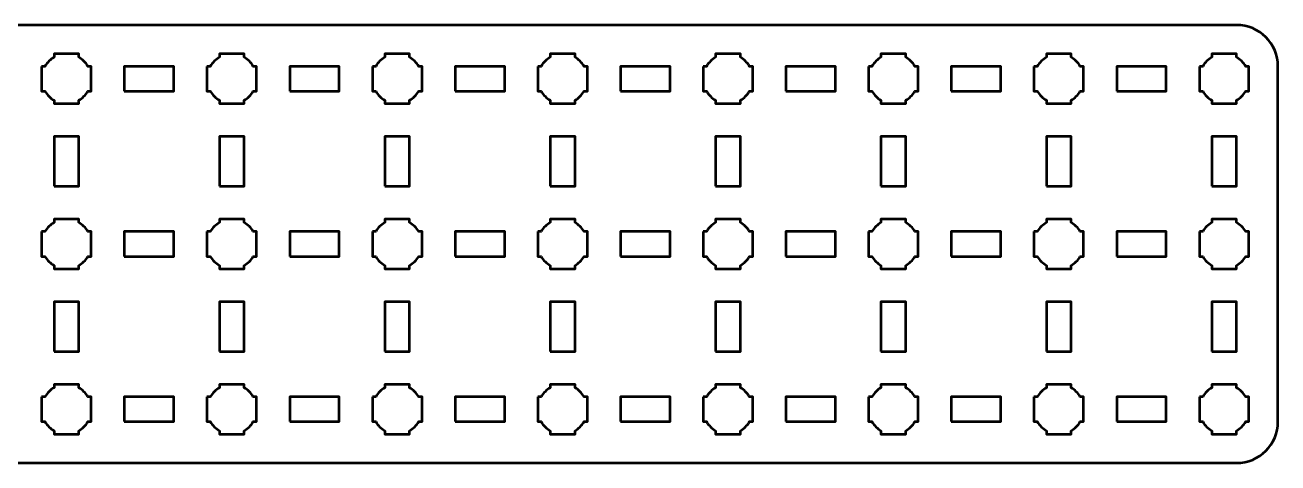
# Model space of a CAD drawing. Header units: centimetres. Extents: x -25.1 to 4.2, y -17.5 to -12.2.
# Drawn here: x -11 to 4.15, y -17.5 to -12.2 of the extents above; entities that cross this region are included whole.
import ezdxf

# ---------------------------------------------------------------- set-up
doc = ezdxf.new("R2010")
doc.units = ezdxf.units.CM
doc.header["$MEASUREMENT"] = 0
doc.layers.add('Layer 1', color=7, linetype='Continuous')

msp = doc.modelspace()

# ---------------------------------------------------------------- linework, layer by layer
at = {"layer": 'Layer 1', "color": 250, "lineweight": 53}
for points in [[(-9.8, -13), (-9.2, -13), (-9.2, -12.7), (-9.8, -12.7), (-9.8, -13)], [(-7.8, -13), (-7.2, -13), (-7.2, -12.7), (-7.8, -12.7), (-7.8, -13)], [(-5.8, -13), (-5.2, -13), (-5.2, -12.7), (-5.8, -12.7), (-5.8, -13)], [(-3.8, -13), (-3.2, -13), (-3.2, -12.7), (-3.8, -12.7), (-3.8, -13)], [(-1.8, -13), (-1.2, -13), (-1.2, -12.7), (-1.8, -12.7), (-1.8, -13)], [(0.2, -13), (0.8, -13), (0.8, -12.7), (0.2, -12.7), (0.2, -13)], [(2.2, -13), (2.8, -13), (2.8, -12.7), (2.2, -12.7), (2.2, -13)], [(-10.65, -14.15), (-10.35, -14.15), (-10.35, -13.55), (-10.65, -13.55), (-10.65, -14.15)], [(-8.65, -14.15), (-8.35, -14.15), (-8.35, -13.55), (-8.65, -13.55), (-8.65, -14.15)], [(-6.65, -14.15), (-6.35, -14.15), (-6.35, -13.55), (-6.65, -13.55), (-6.65, -14.15)], [(-4.65, -14.15), (-4.35, -14.15), (-4.35, -13.55), (-4.65, -13.55), (-4.65, -14.15)], [(-2.65, -14.15), (-2.35, -14.15), (-2.35, -13.55), (-2.65, -13.55), (-2.65, -14.15)], [(-0.65, -14.15), (-0.35, -14.15), (-0.35, -13.55), (-0.65, -13.55), (-0.65, -14.15)], [(1.35, -14.15), (1.65, -14.15), (1.65, -13.55), (1.35, -13.55), (1.35, -14.15)], [(3.35, -14.15), (3.65, -14.15), (3.65, -13.55), (3.35, -13.55), (3.35, -14.15)], [(-9.8, -15), (-9.2, -15), (-9.2, -14.7), (-9.8, -14.7), (-9.8, -15)], [(-7.8, -15), (-7.2, -15), (-7.2, -14.7), (-7.8, -14.7), (-7.8, -15)], [(-5.8, -15), (-5.2, -15), (-5.2, -14.7), (-5.8, -14.7), (-5.8, -15)], [(-3.8, -15), (-3.2, -15), (-3.2, -14.7), (-3.8, -14.7), (-3.8, -15)], [(-1.8, -15), (-1.2, -15), (-1.2, -14.7), (-1.8, -14.7), (-1.8, -15)], [(0.2, -15), (0.8, -15), (0.8, -14.7), (0.2, -14.7), (0.2, -15)], [(2.2, -15), (2.8, -15), (2.8, -14.7), (2.2, -14.7), (2.2, -15)], [(-10.65, -16.15), (-10.35, -16.15), (-10.35, -15.55), (-10.65, -15.55), (-10.65, -16.15)], [(-8.65, -16.15), (-8.35, -16.15), (-8.35, -15.55), (-8.65, -15.55), (-8.65, -16.15)], [(-6.65, -16.15), (-6.35, -16.15), (-6.35, -15.55), (-6.65, -15.55), (-6.65, -16.15)], [(-4.65, -16.15), (-4.35, -16.15), (-4.35, -15.55), (-4.65, -15.55), (-4.65, -16.15)], [(-2.65, -16.15), (-2.35, -16.15), (-2.35, -15.55), (-2.65, -15.55), (-2.65, -16.15)], [(-0.65, -16.15), (-0.35, -16.15), (-0.35, -15.55), (-0.65, -15.55), (-0.65, -16.15)], [(1.35, -16.15), (1.65, -16.15), (1.65, -15.55), (1.35, -15.55), (1.35, -16.15)], [(3.35, -16.15), (3.65, -16.15), (3.65, -15.55), (3.35, -15.55), (3.35, -16.15)], [(-9.8, -17), (-9.2, -17), (-9.2, -16.7), (-9.8, -16.7), (-9.8, -17)], [(-7.8, -17), (-7.2, -17), (-7.2, -16.7), (-7.8, -16.7), (-7.8, -17)], [(-5.8, -17), (-5.2, -17), (-5.2, -16.7), (-5.8, -16.7), (-5.8, -17)], [(-3.8, -17), (-3.2, -17), (-3.2, -16.7), (-3.8, -16.7), (-3.8, -17)], [(-1.8, -17), (-1.2, -17), (-1.2, -16.7), (-1.8, -16.7), (-1.8, -17)], [(0.2, -17), (0.8, -17), (0.8, -16.7), (0.2, -16.7), (0.2, -17)], [(2.2, -17), (2.8, -17), (2.8, -16.7), (2.2, -16.7), (2.2, -17)]]:
    msp.add_lwpolyline(points, close=True, dxfattribs=at)
msp.add_open_spline([(-25.15, -17), (-25.15, -17), (-25.15, -12.7), (-25.15, -12.7), (-25.15, -12.7), (-25.15, -12.42391), (-24.92609, -12.2), (-24.65, -12.2), (-24.65, -12.2), (-24.65, -12.2), (3.65, -12.2), (3.65, -12.2), (3.65, -12.2), (3.92609, -12.2), (4.15, -12.42391), (4.15, -12.7), (4.15, -12.7), (4.15, -12.7), (4.15, -17), (4.15, -17), (4.15, -17), (4.15, -17.27609), (3.92609, -17.5), (3.65, -17.5), (3.65, -17.5), (3.65, -17.5), (-24.65, -17.5), (-24.65, -17.5), (-24.65, -17.5), (-24.92609, -17.5), (-25.15, -17.27609), (-25.15, -17)], degree=3, knots=[0, 0, 0, 0, 0.125, 0.125, 0.125, 0.125, 0.25, 0.25, 0.25, 0.25, 0.375, 0.375, 0.375, 0.375, 0.5, 0.5, 0.5, 0.5, 0.625, 0.625, 0.625, 0.625, 0.75, 0.75, 0.75, 0.75, 0.875, 0.875, 0.875, 0.875, 1, 1, 1, 1], dxfattribs=at)
at = {"layer": 'Layer 1', "lineweight": 53}
for points in [[(-10.8, -12.7), (-10.8, -12.7), (-10.75985, -12.7), (-10.75985, -12.7), (-10.75985, -12.7), (-10.7335, -12.65447), (-10.69553, -12.6165), (-10.65, -12.59015), (-10.65, -12.59015), (-10.65, -12.59015), (-10.65, -12.55), (-10.65, -12.55), (-10.65, -12.55), (-10.65, -12.55), (-10.5, -12.55), (-10.5, -12.55), (-10.5, -12.55), (-10.5, -12.55), (-10.35, -12.55), (-10.35, -12.55), (-10.35, -12.55), (-10.35, -12.55), (-10.35, -12.59015), (-10.35, -12.59015), (-10.35, -12.59015), (-10.30447, -12.6165), (-10.2665, -12.65447), (-10.24015, -12.7), (-10.24015, -12.7), (-10.24015, -12.7), (-10.2, -12.7), (-10.2, -12.7), (-10.2, -12.7), (-10.2, -12.7), (-10.2, -12.85), (-10.2, -12.85), (-10.2, -12.85), (-10.2, -12.85), (-10.2, -13), (-10.2, -13), (-10.2, -13), (-10.2, -13), (-10.24015, -13), (-10.24015, -13), (-10.24015, -13), (-10.2665, -13.04553), (-10.30447, -13.0835), (-10.35, -13.10985), (-10.35, -13.10985), (-10.35, -13.10985), (-10.35, -13.15), (-10.35, -13.15), (-10.35, -13.15), (-10.35, -13.15), (-10.5, -13.15), (-10.5, -13.15), (-10.5, -13.15), (-10.5, -13.15), (-10.65, -13.15), (-10.65, -13.15), (-10.65, -13.15), (-10.65, -13.15), (-10.65, -13.10985), (-10.65, -13.10985), (-10.65, -13.10985), (-10.69553, -13.0835), (-10.7335, -13.04553), (-10.75985, -13), (-10.75985, -13), (-10.75985, -13), (-10.8, -13), (-10.8, -13), (-10.8, -13), (-10.8, -13), (-10.8, -12.85), (-10.8, -12.85), (-10.8, -12.85), (-10.8, -12.85), (-10.8, -12.7), (-10.8, -12.7)], [(-8.8, -12.7), (-8.8, -12.7), (-8.75985, -12.7), (-8.75985, -12.7), (-8.75985, -12.7), (-8.7335, -12.65447), (-8.69553, -12.6165), (-8.65, -12.59015), (-8.65, -12.59015), (-8.65, -12.59015), (-8.65, -12.55), (-8.65, -12.55), (-8.65, -12.55), (-8.65, -12.55), (-8.5, -12.55), (-8.5, -12.55), (-8.5, -12.55), (-8.5, -12.55), (-8.35, -12.55), (-8.35, -12.55), (-8.35, -12.55), (-8.35, -12.55), (-8.35, -12.59015), (-8.35, -12.59015), (-8.35, -12.59015), (-8.30447, -12.6165), (-8.2665, -12.65447), (-8.24015, -12.7), (-8.24015, -12.7), (-8.24015, -12.7), (-8.2, -12.7), (-8.2, -12.7), (-8.2, -12.7), (-8.2, -12.7), (-8.2, -12.85), (-8.2, -12.85), (-8.2, -12.85), (-8.2, -12.85), (-8.2, -13), (-8.2, -13), (-8.2, -13), (-8.2, -13), (-8.24015, -13), (-8.24015, -13), (-8.24015, -13), (-8.2665, -13.04553), (-8.30447, -13.0835), (-8.35, -13.10985), (-8.35, -13.10985), (-8.35, -13.10985), (-8.35, -13.15), (-8.35, -13.15), (-8.35, -13.15), (-8.35, -13.15), (-8.5, -13.15), (-8.5, -13.15), (-8.5, -13.15), (-8.5, -13.15), (-8.65, -13.15), (-8.65, -13.15), (-8.65, -13.15), (-8.65, -13.15), (-8.65, -13.10985), (-8.65, -13.10985), (-8.65, -13.10985), (-8.69553, -13.0835), (-8.7335, -13.04553), (-8.75985, -13), (-8.75985, -13), (-8.75985, -13), (-8.8, -13), (-8.8, -13), (-8.8, -13), (-8.8, -13), (-8.8, -12.85), (-8.8, -12.85), (-8.8, -12.85), (-8.8, -12.85), (-8.8, -12.7), (-8.8, -12.7)], [(-6.8, -12.7), (-6.8, -12.7), (-6.75985, -12.7), (-6.75985, -12.7), (-6.75985, -12.7), (-6.7335, -12.65447), (-6.69553, -12.6165), (-6.65, -12.59015), (-6.65, -12.59015), (-6.65, -12.59015), (-6.65, -12.55), (-6.65, -12.55), (-6.65, -12.55), (-6.65, -12.55), (-6.5, -12.55), (-6.5, -12.55), (-6.5, -12.55), (-6.5, -12.55), (-6.35, -12.55), (-6.35, -12.55), (-6.35, -12.55), (-6.35, -12.55), (-6.35, -12.59015), (-6.35, -12.59015), (-6.35, -12.59015), (-6.30447, -12.6165), (-6.2665, -12.65447), (-6.24015, -12.7), (-6.24015, -12.7), (-6.24015, -12.7), (-6.2, -12.7), (-6.2, -12.7), (-6.2, -12.7), (-6.2, -12.7), (-6.2, -12.85), (-6.2, -12.85), (-6.2, -12.85), (-6.2, -12.85), (-6.2, -13), (-6.2, -13), (-6.2, -13), (-6.2, -13), (-6.24015, -13), (-6.24015, -13), (-6.24015, -13), (-6.2665, -13.04553), (-6.30447, -13.0835), (-6.35, -13.10985), (-6.35, -13.10985), (-6.35, -13.10985), (-6.35, -13.15), (-6.35, -13.15), (-6.35, -13.15), (-6.35, -13.15), (-6.5, -13.15), (-6.5, -13.15), (-6.5, -13.15), (-6.5, -13.15), (-6.65, -13.15), (-6.65, -13.15), (-6.65, -13.15), (-6.65, -13.15), (-6.65, -13.10985), (-6.65, -13.10985), (-6.65, -13.10985), (-6.69553, -13.0835), (-6.7335, -13.04553), (-6.75985, -13), (-6.75985, -13), (-6.75985, -13), (-6.8, -13), (-6.8, -13), (-6.8, -13), (-6.8, -13), (-6.8, -12.85), (-6.8, -12.85), (-6.8, -12.85), (-6.8, -12.85), (-6.8, -12.7), (-6.8, -12.7)], [(-4.8, -12.7), (-4.8, -12.7), (-4.75985, -12.7), (-4.75985, -12.7), (-4.75985, -12.7), (-4.7335, -12.65447), (-4.69553, -12.6165), (-4.65, -12.59015), (-4.65, -12.59015), (-4.65, -12.59015), (-4.65, -12.55), (-4.65, -12.55), (-4.65, -12.55), (-4.65, -12.55), (-4.5, -12.55), (-4.5, -12.55), (-4.5, -12.55), (-4.5, -12.55), (-4.35, -12.55), (-4.35, -12.55), (-4.35, -12.55), (-4.35, -12.55), (-4.35, -12.59015), (-4.35, -12.59015), (-4.35, -12.59015), (-4.30447, -12.6165), (-4.2665, -12.65447), (-4.24015, -12.7), (-4.24015, -12.7), (-4.24015, -12.7), (-4.2, -12.7), (-4.2, -12.7), (-4.2, -12.7), (-4.2, -12.7), (-4.2, -12.85), (-4.2, -12.85), (-4.2, -12.85), (-4.2, -12.85), (-4.2, -13), (-4.2, -13), (-4.2, -13), (-4.2, -13), (-4.24015, -13), (-4.24015, -13), (-4.24015, -13), (-4.2665, -13.04553), (-4.30447, -13.0835), (-4.35, -13.10985), (-4.35, -13.10985), (-4.35, -13.10985), (-4.35, -13.15), (-4.35, -13.15), (-4.35, -13.15), (-4.35, -13.15), (-4.5, -13.15), (-4.5, -13.15), (-4.5, -13.15), (-4.5, -13.15), (-4.65, -13.15), (-4.65, -13.15), (-4.65, -13.15), (-4.65, -13.15), (-4.65, -13.10985), (-4.65, -13.10985), (-4.65, -13.10985), (-4.69553, -13.0835), (-4.7335, -13.04553), (-4.75985, -13), (-4.75985, -13), (-4.75985, -13), (-4.8, -13), (-4.8, -13), (-4.8, -13), (-4.8, -13), (-4.8, -12.85), (-4.8, -12.85), (-4.8, -12.85), (-4.8, -12.85), (-4.8, -12.7), (-4.8, -12.7)], [(-2.8, -12.7), (-2.8, -12.7), (-2.75985, -12.7), (-2.75985, -12.7), (-2.75985, -12.7), (-2.7335, -12.65447), (-2.69553, -12.6165), (-2.65, -12.59015), (-2.65, -12.59015), (-2.65, -12.59015), (-2.65, -12.55), (-2.65, -12.55), (-2.65, -12.55), (-2.65, -12.55), (-2.5, -12.55), (-2.5, -12.55), (-2.5, -12.55), (-2.5, -12.55), (-2.35, -12.55), (-2.35, -12.55), (-2.35, -12.55), (-2.35, -12.55), (-2.35, -12.59015), (-2.35, -12.59015), (-2.35, -12.59015), (-2.30447, -12.6165), (-2.2665, -12.65447), (-2.24015, -12.7), (-2.24015, -12.7), (-2.24015, -12.7), (-2.2, -12.7), (-2.2, -12.7), (-2.2, -12.7), (-2.2, -12.7), (-2.2, -12.85), (-2.2, -12.85), (-2.2, -12.85), (-2.2, -12.85), (-2.2, -13), (-2.2, -13), (-2.2, -13), (-2.2, -13), (-2.24015, -13), (-2.24015, -13), (-2.24015, -13), (-2.2665, -13.04553), (-2.30447, -13.0835), (-2.35, -13.10985), (-2.35, -13.10985), (-2.35, -13.10985), (-2.35, -13.15), (-2.35, -13.15), (-2.35, -13.15), (-2.35, -13.15), (-2.5, -13.15), (-2.5, -13.15), (-2.5, -13.15), (-2.5, -13.15), (-2.65, -13.15), (-2.65, -13.15), (-2.65, -13.15), (-2.65, -13.15), (-2.65, -13.10985), (-2.65, -13.10985), (-2.65, -13.10985), (-2.69553, -13.0835), (-2.7335, -13.04553), (-2.75985, -13), (-2.75985, -13), (-2.75985, -13), (-2.8, -13), (-2.8, -13), (-2.8, -13), (-2.8, -13), (-2.8, -12.85), (-2.8, -12.85), (-2.8, -12.85), (-2.8, -12.85), (-2.8, -12.7), (-2.8, -12.7)], [(-0.8, -12.7), (-0.8, -12.7), (-0.75985, -12.7), (-0.75985, -12.7), (-0.75985, -12.7), (-0.7335, -12.65447), (-0.69553, -12.6165), (-0.65, -12.59015), (-0.65, -12.59015), (-0.65, -12.59015), (-0.65, -12.55), (-0.65, -12.55), (-0.65, -12.55), (-0.65, -12.55), (-0.5, -12.55), (-0.5, -12.55), (-0.5, -12.55), (-0.5, -12.55), (-0.35, -12.55), (-0.35, -12.55), (-0.35, -12.55), (-0.35, -12.55), (-0.35, -12.59015), (-0.35, -12.59015), (-0.35, -12.59015), (-0.30447, -12.6165), (-0.2665, -12.65447), (-0.24015, -12.7), (-0.24015, -12.7), (-0.24015, -12.7), (-0.2, -12.7), (-0.2, -12.7), (-0.2, -12.7), (-0.2, -12.7), (-0.2, -12.85), (-0.2, -12.85), (-0.2, -12.85), (-0.2, -12.85), (-0.2, -13), (-0.2, -13), (-0.2, -13), (-0.2, -13), (-0.24015, -13), (-0.24015, -13), (-0.24015, -13), (-0.2665, -13.04553), (-0.30447, -13.0835), (-0.35, -13.10985), (-0.35, -13.10985), (-0.35, -13.10985), (-0.35, -13.15), (-0.35, -13.15), (-0.35, -13.15), (-0.35, -13.15), (-0.5, -13.15), (-0.5, -13.15), (-0.5, -13.15), (-0.5, -13.15), (-0.65, -13.15), (-0.65, -13.15), (-0.65, -13.15), (-0.65, -13.15), (-0.65, -13.10985), (-0.65, -13.10985), (-0.65, -13.10985), (-0.69553, -13.0835), (-0.7335, -13.04553), (-0.75985, -13), (-0.75985, -13), (-0.75985, -13), (-0.8, -13), (-0.8, -13), (-0.8, -13), (-0.8, -13), (-0.8, -12.85), (-0.8, -12.85), (-0.8, -12.85), (-0.8, -12.85), (-0.8, -12.7), (-0.8, -12.7)], [(1.2, -12.7), (1.2, -12.7), (1.24015, -12.7), (1.24015, -12.7), (1.24015, -12.7), (1.2665, -12.65447), (1.30447, -12.6165), (1.35, -12.59015), (1.35, -12.59015), (1.35, -12.59015), (1.35, -12.55), (1.35, -12.55), (1.35, -12.55), (1.35, -12.55), (1.5, -12.55), (1.5, -12.55), (1.5, -12.55), (1.5, -12.55), (1.65, -12.55), (1.65, -12.55), (1.65, -12.55), (1.65, -12.55), (1.65, -12.59015), (1.65, -12.59015), (1.65, -12.59015), (1.69553, -12.6165), (1.7335, -12.65447), (1.75985, -12.7), (1.75985, -12.7), (1.75985, -12.7), (1.8, -12.7), (1.8, -12.7), (1.8, -12.7), (1.8, -12.7), (1.8, -12.85), (1.8, -12.85), (1.8, -12.85), (1.8, -12.85), (1.8, -13), (1.8, -13), (1.8, -13), (1.8, -13), (1.75985, -13), (1.75985, -13), (1.75985, -13), (1.7335, -13.04553), (1.69553, -13.0835), (1.65, -13.10985), (1.65, -13.10985), (1.65, -13.10985), (1.65, -13.15), (1.65, -13.15), (1.65, -13.15), (1.65, -13.15), (1.5, -13.15), (1.5, -13.15), (1.5, -13.15), (1.5, -13.15), (1.35, -13.15), (1.35, -13.15), (1.35, -13.15), (1.35, -13.15), (1.35, -13.10985), (1.35, -13.10985), (1.35, -13.10985), (1.30447, -13.0835), (1.2665, -13.04553), (1.24015, -13), (1.24015, -13), (1.24015, -13), (1.2, -13), (1.2, -13), (1.2, -13), (1.2, -13), (1.2, -12.85), (1.2, -12.85), (1.2, -12.85), (1.2, -12.85), (1.2, -12.7), (1.2, -12.7)], [(3.2, -12.7), (3.2, -12.7), (3.24015, -12.7), (3.24015, -12.7), (3.24015, -12.7), (3.2665, -12.65447), (3.30447, -12.6165), (3.35, -12.59015), (3.35, -12.59015), (3.35, -12.59015), (3.35, -12.55), (3.35, -12.55), (3.35, -12.55), (3.35, -12.55), (3.5, -12.55), (3.5, -12.55), (3.5, -12.55), (3.5, -12.55), (3.65, -12.55), (3.65, -12.55), (3.65, -12.55), (3.65, -12.55), (3.65, -12.59015), (3.65, -12.59015), (3.65, -12.59015), (3.69553, -12.6165), (3.7335, -12.65447), (3.75985, -12.7), (3.75985, -12.7), (3.75985, -12.7), (3.8, -12.7), (3.8, -12.7), (3.8, -12.7), (3.8, -12.7), (3.8, -12.85), (3.8, -12.85), (3.8, -12.85), (3.8, -12.85), (3.8, -13), (3.8, -13), (3.8, -13), (3.8, -13), (3.75985, -13), (3.75985, -13), (3.75985, -13), (3.7335, -13.04553), (3.69553, -13.0835), (3.65, -13.10985), (3.65, -13.10985), (3.65, -13.10985), (3.65, -13.15), (3.65, -13.15), (3.65, -13.15), (3.65, -13.15), (3.5, -13.15), (3.5, -13.15), (3.5, -13.15), (3.5, -13.15), (3.35, -13.15), (3.35, -13.15), (3.35, -13.15), (3.35, -13.15), (3.35, -13.10985), (3.35, -13.10985), (3.35, -13.10985), (3.30447, -13.0835), (3.2665, -13.04553), (3.24015, -13), (3.24015, -13), (3.24015, -13), (3.2, -13), (3.2, -13), (3.2, -13), (3.2, -13), (3.2, -12.85), (3.2, -12.85), (3.2, -12.85), (3.2, -12.85), (3.2, -12.7), (3.2, -12.7)], [(-10.8, -14.7), (-10.8, -14.7), (-10.75985, -14.7), (-10.75985, -14.7), (-10.75985, -14.7), (-10.7335, -14.65447), (-10.69553, -14.6165), (-10.65, -14.59015), (-10.65, -14.59015), (-10.65, -14.59015), (-10.65, -14.55), (-10.65, -14.55), (-10.65, -14.55), (-10.65, -14.55), (-10.5, -14.55), (-10.5, -14.55), (-10.5, -14.55), (-10.5, -14.55), (-10.35, -14.55), (-10.35, -14.55), (-10.35, -14.55), (-10.35, -14.55), (-10.35, -14.59015), (-10.35, -14.59015), (-10.35, -14.59015), (-10.30447, -14.6165), (-10.2665, -14.65447), (-10.24015, -14.7), (-10.24015, -14.7), (-10.24015, -14.7), (-10.2, -14.7), (-10.2, -14.7), (-10.2, -14.7), (-10.2, -14.7), (-10.2, -14.85), (-10.2, -14.85), (-10.2, -14.85), (-10.2, -14.85), (-10.2, -15), (-10.2, -15), (-10.2, -15), (-10.2, -15), (-10.24015, -15), (-10.24015, -15), (-10.24015, -15), (-10.2665, -15.04553), (-10.30447, -15.0835), (-10.35, -15.10985), (-10.35, -15.10985), (-10.35, -15.10985), (-10.35, -15.15), (-10.35, -15.15), (-10.35, -15.15), (-10.35, -15.15), (-10.5, -15.15), (-10.5, -15.15), (-10.5, -15.15), (-10.5, -15.15), (-10.65, -15.15), (-10.65, -15.15), (-10.65, -15.15), (-10.65, -15.15), (-10.65, -15.10985), (-10.65, -15.10985), (-10.65, -15.10985), (-10.69553, -15.0835), (-10.7335, -15.04553), (-10.75985, -15), (-10.75985, -15), (-10.75985, -15), (-10.8, -15), (-10.8, -15), (-10.8, -15), (-10.8, -15), (-10.8, -14.85), (-10.8, -14.85), (-10.8, -14.85), (-10.8, -14.85), (-10.8, -14.7), (-10.8, -14.7)], [(-8.8, -14.7), (-8.8, -14.7), (-8.75985, -14.7), (-8.75985, -14.7), (-8.75985, -14.7), (-8.7335, -14.65447), (-8.69553, -14.6165), (-8.65, -14.59015), (-8.65, -14.59015), (-8.65, -14.59015), (-8.65, -14.55), (-8.65, -14.55), (-8.65, -14.55), (-8.65, -14.55), (-8.5, -14.55), (-8.5, -14.55), (-8.5, -14.55), (-8.5, -14.55), (-8.35, -14.55), (-8.35, -14.55), (-8.35, -14.55), (-8.35, -14.55), (-8.35, -14.59015), (-8.35, -14.59015), (-8.35, -14.59015), (-8.30447, -14.6165), (-8.2665, -14.65447), (-8.24015, -14.7), (-8.24015, -14.7), (-8.24015, -14.7), (-8.2, -14.7), (-8.2, -14.7), (-8.2, -14.7), (-8.2, -14.7), (-8.2, -14.85), (-8.2, -14.85), (-8.2, -14.85), (-8.2, -14.85), (-8.2, -15), (-8.2, -15), (-8.2, -15), (-8.2, -15), (-8.24015, -15), (-8.24015, -15), (-8.24015, -15), (-8.2665, -15.04553), (-8.30447, -15.0835), (-8.35, -15.10985), (-8.35, -15.10985), (-8.35, -15.10985), (-8.35, -15.15), (-8.35, -15.15), (-8.35, -15.15), (-8.35, -15.15), (-8.5, -15.15), (-8.5, -15.15), (-8.5, -15.15), (-8.5, -15.15), (-8.65, -15.15), (-8.65, -15.15), (-8.65, -15.15), (-8.65, -15.15), (-8.65, -15.10985), (-8.65, -15.10985), (-8.65, -15.10985), (-8.69553, -15.0835), (-8.7335, -15.04553), (-8.75985, -15), (-8.75985, -15), (-8.75985, -15), (-8.8, -15), (-8.8, -15), (-8.8, -15), (-8.8, -15), (-8.8, -14.85), (-8.8, -14.85), (-8.8, -14.85), (-8.8, -14.85), (-8.8, -14.7), (-8.8, -14.7)], [(-6.8, -14.7), (-6.8, -14.7), (-6.75985, -14.7), (-6.75985, -14.7), (-6.75985, -14.7), (-6.7335, -14.65447), (-6.69553, -14.6165), (-6.65, -14.59015), (-6.65, -14.59015), (-6.65, -14.59015), (-6.65, -14.55), (-6.65, -14.55), (-6.65, -14.55), (-6.65, -14.55), (-6.5, -14.55), (-6.5, -14.55), (-6.5, -14.55), (-6.5, -14.55), (-6.35, -14.55), (-6.35, -14.55), (-6.35, -14.55), (-6.35, -14.55), (-6.35, -14.59015), (-6.35, -14.59015), (-6.35, -14.59015), (-6.30447, -14.6165), (-6.2665, -14.65447), (-6.24015, -14.7), (-6.24015, -14.7), (-6.24015, -14.7), (-6.2, -14.7), (-6.2, -14.7), (-6.2, -14.7), (-6.2, -14.7), (-6.2, -14.85), (-6.2, -14.85), (-6.2, -14.85), (-6.2, -14.85), (-6.2, -15), (-6.2, -15), (-6.2, -15), (-6.2, -15), (-6.24015, -15), (-6.24015, -15), (-6.24015, -15), (-6.2665, -15.04553), (-6.30447, -15.0835), (-6.35, -15.10985), (-6.35, -15.10985), (-6.35, -15.10985), (-6.35, -15.15), (-6.35, -15.15), (-6.35, -15.15), (-6.35, -15.15), (-6.5, -15.15), (-6.5, -15.15), (-6.5, -15.15), (-6.5, -15.15), (-6.65, -15.15), (-6.65, -15.15), (-6.65, -15.15), (-6.65, -15.15), (-6.65, -15.10985), (-6.65, -15.10985), (-6.65, -15.10985), (-6.69553, -15.0835), (-6.7335, -15.04553), (-6.75985, -15), (-6.75985, -15), (-6.75985, -15), (-6.8, -15), (-6.8, -15), (-6.8, -15), (-6.8, -15), (-6.8, -14.85), (-6.8, -14.85), (-6.8, -14.85), (-6.8, -14.85), (-6.8, -14.7), (-6.8, -14.7)], [(-4.8, -14.7), (-4.8, -14.7), (-4.75985, -14.7), (-4.75985, -14.7), (-4.75985, -14.7), (-4.7335, -14.65447), (-4.69553, -14.6165), (-4.65, -14.59015), (-4.65, -14.59015), (-4.65, -14.59015), (-4.65, -14.55), (-4.65, -14.55), (-4.65, -14.55), (-4.65, -14.55), (-4.5, -14.55), (-4.5, -14.55), (-4.5, -14.55), (-4.5, -14.55), (-4.35, -14.55), (-4.35, -14.55), (-4.35, -14.55), (-4.35, -14.55), (-4.35, -14.59015), (-4.35, -14.59015), (-4.35, -14.59015), (-4.30447, -14.6165), (-4.2665, -14.65447), (-4.24015, -14.7), (-4.24015, -14.7), (-4.24015, -14.7), (-4.2, -14.7), (-4.2, -14.7), (-4.2, -14.7), (-4.2, -14.7), (-4.2, -14.85), (-4.2, -14.85), (-4.2, -14.85), (-4.2, -14.85), (-4.2, -15), (-4.2, -15), (-4.2, -15), (-4.2, -15), (-4.24015, -15), (-4.24015, -15), (-4.24015, -15), (-4.2665, -15.04553), (-4.30447, -15.0835), (-4.35, -15.10985), (-4.35, -15.10985), (-4.35, -15.10985), (-4.35, -15.15), (-4.35, -15.15), (-4.35, -15.15), (-4.35, -15.15), (-4.5, -15.15), (-4.5, -15.15), (-4.5, -15.15), (-4.5, -15.15), (-4.65, -15.15), (-4.65, -15.15), (-4.65, -15.15), (-4.65, -15.15), (-4.65, -15.10985), (-4.65, -15.10985), (-4.65, -15.10985), (-4.69553, -15.0835), (-4.7335, -15.04553), (-4.75985, -15), (-4.75985, -15), (-4.75985, -15), (-4.8, -15), (-4.8, -15), (-4.8, -15), (-4.8, -15), (-4.8, -14.85), (-4.8, -14.85), (-4.8, -14.85), (-4.8, -14.85), (-4.8, -14.7), (-4.8, -14.7)], [(-2.8, -14.7), (-2.8, -14.7), (-2.75985, -14.7), (-2.75985, -14.7), (-2.75985, -14.7), (-2.7335, -14.65447), (-2.69553, -14.6165), (-2.65, -14.59015), (-2.65, -14.59015), (-2.65, -14.59015), (-2.65, -14.55), (-2.65, -14.55), (-2.65, -14.55), (-2.65, -14.55), (-2.5, -14.55), (-2.5, -14.55), (-2.5, -14.55), (-2.5, -14.55), (-2.35, -14.55), (-2.35, -14.55), (-2.35, -14.55), (-2.35, -14.55), (-2.35, -14.59015), (-2.35, -14.59015), (-2.35, -14.59015), (-2.30447, -14.6165), (-2.2665, -14.65447), (-2.24015, -14.7), (-2.24015, -14.7), (-2.24015, -14.7), (-2.2, -14.7), (-2.2, -14.7), (-2.2, -14.7), (-2.2, -14.7), (-2.2, -14.85), (-2.2, -14.85), (-2.2, -14.85), (-2.2, -14.85), (-2.2, -15), (-2.2, -15), (-2.2, -15), (-2.2, -15), (-2.24015, -15), (-2.24015, -15), (-2.24015, -15), (-2.2665, -15.04553), (-2.30447, -15.0835), (-2.35, -15.10985), (-2.35, -15.10985), (-2.35, -15.10985), (-2.35, -15.15), (-2.35, -15.15), (-2.35, -15.15), (-2.35, -15.15), (-2.5, -15.15), (-2.5, -15.15), (-2.5, -15.15), (-2.5, -15.15), (-2.65, -15.15), (-2.65, -15.15), (-2.65, -15.15), (-2.65, -15.15), (-2.65, -15.10985), (-2.65, -15.10985), (-2.65, -15.10985), (-2.69553, -15.0835), (-2.7335, -15.04553), (-2.75985, -15), (-2.75985, -15), (-2.75985, -15), (-2.8, -15), (-2.8, -15), (-2.8, -15), (-2.8, -15), (-2.8, -14.85), (-2.8, -14.85), (-2.8, -14.85), (-2.8, -14.85), (-2.8, -14.7), (-2.8, -14.7)], [(-0.8, -14.7), (-0.8, -14.7), (-0.75985, -14.7), (-0.75985, -14.7), (-0.75985, -14.7), (-0.7335, -14.65447), (-0.69553, -14.6165), (-0.65, -14.59015), (-0.65, -14.59015), (-0.65, -14.59015), (-0.65, -14.55), (-0.65, -14.55), (-0.65, -14.55), (-0.65, -14.55), (-0.5, -14.55), (-0.5, -14.55), (-0.5, -14.55), (-0.5, -14.55), (-0.35, -14.55), (-0.35, -14.55), (-0.35, -14.55), (-0.35, -14.55), (-0.35, -14.59015), (-0.35, -14.59015), (-0.35, -14.59015), (-0.30447, -14.6165), (-0.2665, -14.65447), (-0.24015, -14.7), (-0.24015, -14.7), (-0.24015, -14.7), (-0.2, -14.7), (-0.2, -14.7), (-0.2, -14.7), (-0.2, -14.7), (-0.2, -14.85), (-0.2, -14.85), (-0.2, -14.85), (-0.2, -14.85), (-0.2, -15), (-0.2, -15), (-0.2, -15), (-0.2, -15), (-0.24015, -15), (-0.24015, -15), (-0.24015, -15), (-0.2665, -15.04553), (-0.30447, -15.0835), (-0.35, -15.10985), (-0.35, -15.10985), (-0.35, -15.10985), (-0.35, -15.15), (-0.35, -15.15), (-0.35, -15.15), (-0.35, -15.15), (-0.5, -15.15), (-0.5, -15.15), (-0.5, -15.15), (-0.5, -15.15), (-0.65, -15.15), (-0.65, -15.15), (-0.65, -15.15), (-0.65, -15.15), (-0.65, -15.10985), (-0.65, -15.10985), (-0.65, -15.10985), (-0.69553, -15.0835), (-0.7335, -15.04553), (-0.75985, -15), (-0.75985, -15), (-0.75985, -15), (-0.8, -15), (-0.8, -15), (-0.8, -15), (-0.8, -15), (-0.8, -14.85), (-0.8, -14.85), (-0.8, -14.85), (-0.8, -14.85), (-0.8, -14.7), (-0.8, -14.7)], [(1.2, -14.7), (1.2, -14.7), (1.24015, -14.7), (1.24015, -14.7), (1.24015, -14.7), (1.2665, -14.65447), (1.30447, -14.6165), (1.35, -14.59015), (1.35, -14.59015), (1.35, -14.59015), (1.35, -14.55), (1.35, -14.55), (1.35, -14.55), (1.35, -14.55), (1.5, -14.55), (1.5, -14.55), (1.5, -14.55), (1.5, -14.55), (1.65, -14.55), (1.65, -14.55), (1.65, -14.55), (1.65, -14.55), (1.65, -14.59015), (1.65, -14.59015), (1.65, -14.59015), (1.69553, -14.6165), (1.7335, -14.65447), (1.75985, -14.7), (1.75985, -14.7), (1.75985, -14.7), (1.8, -14.7), (1.8, -14.7), (1.8, -14.7), (1.8, -14.7), (1.8, -14.85), (1.8, -14.85), (1.8, -14.85), (1.8, -14.85), (1.8, -15), (1.8, -15), (1.8, -15), (1.8, -15), (1.75985, -15), (1.75985, -15), (1.75985, -15), (1.7335, -15.04553), (1.69553, -15.0835), (1.65, -15.10985), (1.65, -15.10985), (1.65, -15.10985), (1.65, -15.15), (1.65, -15.15), (1.65, -15.15), (1.65, -15.15), (1.5, -15.15), (1.5, -15.15), (1.5, -15.15), (1.5, -15.15), (1.35, -15.15), (1.35, -15.15), (1.35, -15.15), (1.35, -15.15), (1.35, -15.10985), (1.35, -15.10985), (1.35, -15.10985), (1.30447, -15.0835), (1.2665, -15.04553), (1.24015, -15), (1.24015, -15), (1.24015, -15), (1.2, -15), (1.2, -15), (1.2, -15), (1.2, -15), (1.2, -14.85), (1.2, -14.85), (1.2, -14.85), (1.2, -14.85), (1.2, -14.7), (1.2, -14.7)], [(3.2, -14.7), (3.2, -14.7), (3.24015, -14.7), (3.24015, -14.7), (3.24015, -14.7), (3.2665, -14.65447), (3.30447, -14.6165), (3.35, -14.59015), (3.35, -14.59015), (3.35, -14.59015), (3.35, -14.55), (3.35, -14.55), (3.35, -14.55), (3.35, -14.55), (3.5, -14.55), (3.5, -14.55), (3.5, -14.55), (3.5, -14.55), (3.65, -14.55), (3.65, -14.55), (3.65, -14.55), (3.65, -14.55), (3.65, -14.59015), (3.65, -14.59015), (3.65, -14.59015), (3.69553, -14.6165), (3.7335, -14.65447), (3.75985, -14.7), (3.75985, -14.7), (3.75985, -14.7), (3.8, -14.7), (3.8, -14.7), (3.8, -14.7), (3.8, -14.7), (3.8, -14.85), (3.8, -14.85), (3.8, -14.85), (3.8, -14.85), (3.8, -15), (3.8, -15), (3.8, -15), (3.8, -15), (3.75985, -15), (3.75985, -15), (3.75985, -15), (3.7335, -15.04553), (3.69553, -15.0835), (3.65, -15.10985), (3.65, -15.10985), (3.65, -15.10985), (3.65, -15.15), (3.65, -15.15), (3.65, -15.15), (3.65, -15.15), (3.5, -15.15), (3.5, -15.15), (3.5, -15.15), (3.5, -15.15), (3.35, -15.15), (3.35, -15.15), (3.35, -15.15), (3.35, -15.15), (3.35, -15.10985), (3.35, -15.10985), (3.35, -15.10985), (3.30447, -15.0835), (3.2665, -15.04553), (3.24015, -15), (3.24015, -15), (3.24015, -15), (3.2, -15), (3.2, -15), (3.2, -15), (3.2, -15), (3.2, -14.85), (3.2, -14.85), (3.2, -14.85), (3.2, -14.85), (3.2, -14.7), (3.2, -14.7)], [(-10.8, -16.7), (-10.8, -16.7), (-10.75985, -16.7), (-10.75985, -16.7), (-10.75985, -16.7), (-10.7335, -16.65447), (-10.69553, -16.6165), (-10.65, -16.59015), (-10.65, -16.59015), (-10.65, -16.59015), (-10.65, -16.55), (-10.65, -16.55), (-10.65, -16.55), (-10.65, -16.55), (-10.5, -16.55), (-10.5, -16.55), (-10.5, -16.55), (-10.5, -16.55), (-10.35, -16.55), (-10.35, -16.55), (-10.35, -16.55), (-10.35, -16.55), (-10.35, -16.59015), (-10.35, -16.59015), (-10.35, -16.59015), (-10.30447, -16.6165), (-10.2665, -16.65447), (-10.24015, -16.7), (-10.24015, -16.7), (-10.24015, -16.7), (-10.2, -16.7), (-10.2, -16.7), (-10.2, -16.7), (-10.2, -16.7), (-10.2, -16.85), (-10.2, -16.85), (-10.2, -16.85), (-10.2, -16.85), (-10.2, -17), (-10.2, -17), (-10.2, -17), (-10.2, -17), (-10.24015, -17), (-10.24015, -17), (-10.24015, -17), (-10.2665, -17.04553), (-10.30447, -17.0835), (-10.35, -17.10985), (-10.35, -17.10985), (-10.35, -17.10985), (-10.35, -17.15), (-10.35, -17.15), (-10.35, -17.15), (-10.35, -17.15), (-10.5, -17.15), (-10.5, -17.15), (-10.5, -17.15), (-10.5, -17.15), (-10.65, -17.15), (-10.65, -17.15), (-10.65, -17.15), (-10.65, -17.15), (-10.65, -17.10985), (-10.65, -17.10985), (-10.65, -17.10985), (-10.69553, -17.0835), (-10.7335, -17.04553), (-10.75985, -17), (-10.75985, -17), (-10.75985, -17), (-10.8, -17), (-10.8, -17), (-10.8, -17), (-10.8, -17), (-10.8, -16.85), (-10.8, -16.85), (-10.8, -16.85), (-10.8, -16.85), (-10.8, -16.7), (-10.8, -16.7)], [(-8.8, -16.7), (-8.8, -16.7), (-8.75985, -16.7), (-8.75985, -16.7), (-8.75985, -16.7), (-8.7335, -16.65447), (-8.69553, -16.6165), (-8.65, -16.59015), (-8.65, -16.59015), (-8.65, -16.59015), (-8.65, -16.55), (-8.65, -16.55), (-8.65, -16.55), (-8.65, -16.55), (-8.5, -16.55), (-8.5, -16.55), (-8.5, -16.55), (-8.5, -16.55), (-8.35, -16.55), (-8.35, -16.55), (-8.35, -16.55), (-8.35, -16.55), (-8.35, -16.59015), (-8.35, -16.59015), (-8.35, -16.59015), (-8.30447, -16.6165), (-8.2665, -16.65447), (-8.24015, -16.7), (-8.24015, -16.7), (-8.24015, -16.7), (-8.2, -16.7), (-8.2, -16.7), (-8.2, -16.7), (-8.2, -16.7), (-8.2, -16.85), (-8.2, -16.85), (-8.2, -16.85), (-8.2, -16.85), (-8.2, -17), (-8.2, -17), (-8.2, -17), (-8.2, -17), (-8.24015, -17), (-8.24015, -17), (-8.24015, -17), (-8.2665, -17.04553), (-8.30447, -17.0835), (-8.35, -17.10985), (-8.35, -17.10985), (-8.35, -17.10985), (-8.35, -17.15), (-8.35, -17.15), (-8.35, -17.15), (-8.35, -17.15), (-8.5, -17.15), (-8.5, -17.15), (-8.5, -17.15), (-8.5, -17.15), (-8.65, -17.15), (-8.65, -17.15), (-8.65, -17.15), (-8.65, -17.15), (-8.65, -17.10985), (-8.65, -17.10985), (-8.65, -17.10985), (-8.69553, -17.0835), (-8.7335, -17.04553), (-8.75985, -17), (-8.75985, -17), (-8.75985, -17), (-8.8, -17), (-8.8, -17), (-8.8, -17), (-8.8, -17), (-8.8, -16.85), (-8.8, -16.85), (-8.8, -16.85), (-8.8, -16.85), (-8.8, -16.7), (-8.8, -16.7)], [(-6.8, -16.7), (-6.8, -16.7), (-6.75985, -16.7), (-6.75985, -16.7), (-6.75985, -16.7), (-6.7335, -16.65447), (-6.69553, -16.6165), (-6.65, -16.59015), (-6.65, -16.59015), (-6.65, -16.59015), (-6.65, -16.55), (-6.65, -16.55), (-6.65, -16.55), (-6.65, -16.55), (-6.5, -16.55), (-6.5, -16.55), (-6.5, -16.55), (-6.5, -16.55), (-6.35, -16.55), (-6.35, -16.55), (-6.35, -16.55), (-6.35, -16.55), (-6.35, -16.59015), (-6.35, -16.59015), (-6.35, -16.59015), (-6.30447, -16.6165), (-6.2665, -16.65447), (-6.24015, -16.7), (-6.24015, -16.7), (-6.24015, -16.7), (-6.2, -16.7), (-6.2, -16.7), (-6.2, -16.7), (-6.2, -16.7), (-6.2, -16.85), (-6.2, -16.85), (-6.2, -16.85), (-6.2, -16.85), (-6.2, -17), (-6.2, -17), (-6.2, -17), (-6.2, -17), (-6.24015, -17), (-6.24015, -17), (-6.24015, -17), (-6.2665, -17.04553), (-6.30447, -17.0835), (-6.35, -17.10985), (-6.35, -17.10985), (-6.35, -17.10985), (-6.35, -17.15), (-6.35, -17.15), (-6.35, -17.15), (-6.35, -17.15), (-6.5, -17.15), (-6.5, -17.15), (-6.5, -17.15), (-6.5, -17.15), (-6.65, -17.15), (-6.65, -17.15), (-6.65, -17.15), (-6.65, -17.15), (-6.65, -17.10985), (-6.65, -17.10985), (-6.65, -17.10985), (-6.69553, -17.0835), (-6.7335, -17.04553), (-6.75985, -17), (-6.75985, -17), (-6.75985, -17), (-6.8, -17), (-6.8, -17), (-6.8, -17), (-6.8, -17), (-6.8, -16.85), (-6.8, -16.85), (-6.8, -16.85), (-6.8, -16.85), (-6.8, -16.7), (-6.8, -16.7)], [(-4.8, -16.7), (-4.8, -16.7), (-4.75985, -16.7), (-4.75985, -16.7), (-4.75985, -16.7), (-4.7335, -16.65447), (-4.69553, -16.6165), (-4.65, -16.59015), (-4.65, -16.59015), (-4.65, -16.59015), (-4.65, -16.55), (-4.65, -16.55), (-4.65, -16.55), (-4.65, -16.55), (-4.5, -16.55), (-4.5, -16.55), (-4.5, -16.55), (-4.5, -16.55), (-4.35, -16.55), (-4.35, -16.55), (-4.35, -16.55), (-4.35, -16.55), (-4.35, -16.59015), (-4.35, -16.59015), (-4.35, -16.59015), (-4.30447, -16.6165), (-4.2665, -16.65447), (-4.24015, -16.7), (-4.24015, -16.7), (-4.24015, -16.7), (-4.2, -16.7), (-4.2, -16.7), (-4.2, -16.7), (-4.2, -16.7), (-4.2, -16.85), (-4.2, -16.85), (-4.2, -16.85), (-4.2, -16.85), (-4.2, -17), (-4.2, -17), (-4.2, -17), (-4.2, -17), (-4.24015, -17), (-4.24015, -17), (-4.24015, -17), (-4.2665, -17.04553), (-4.30447, -17.0835), (-4.35, -17.10985), (-4.35, -17.10985), (-4.35, -17.10985), (-4.35, -17.15), (-4.35, -17.15), (-4.35, -17.15), (-4.35, -17.15), (-4.5, -17.15), (-4.5, -17.15), (-4.5, -17.15), (-4.5, -17.15), (-4.65, -17.15), (-4.65, -17.15), (-4.65, -17.15), (-4.65, -17.15), (-4.65, -17.10985), (-4.65, -17.10985), (-4.65, -17.10985), (-4.69553, -17.0835), (-4.7335, -17.04553), (-4.75985, -17), (-4.75985, -17), (-4.75985, -17), (-4.8, -17), (-4.8, -17), (-4.8, -17), (-4.8, -17), (-4.8, -16.85), (-4.8, -16.85), (-4.8, -16.85), (-4.8, -16.85), (-4.8, -16.7), (-4.8, -16.7)], [(-2.8, -16.7), (-2.8, -16.7), (-2.75985, -16.7), (-2.75985, -16.7), (-2.75985, -16.7), (-2.7335, -16.65447), (-2.69553, -16.6165), (-2.65, -16.59015), (-2.65, -16.59015), (-2.65, -16.59015), (-2.65, -16.55), (-2.65, -16.55), (-2.65, -16.55), (-2.65, -16.55), (-2.5, -16.55), (-2.5, -16.55), (-2.5, -16.55), (-2.5, -16.55), (-2.35, -16.55), (-2.35, -16.55), (-2.35, -16.55), (-2.35, -16.55), (-2.35, -16.59015), (-2.35, -16.59015), (-2.35, -16.59015), (-2.30447, -16.6165), (-2.2665, -16.65447), (-2.24015, -16.7), (-2.24015, -16.7), (-2.24015, -16.7), (-2.2, -16.7), (-2.2, -16.7), (-2.2, -16.7), (-2.2, -16.7), (-2.2, -16.85), (-2.2, -16.85), (-2.2, -16.85), (-2.2, -16.85), (-2.2, -17), (-2.2, -17), (-2.2, -17), (-2.2, -17), (-2.24015, -17), (-2.24015, -17), (-2.24015, -17), (-2.2665, -17.04553), (-2.30447, -17.0835), (-2.35, -17.10985), (-2.35, -17.10985), (-2.35, -17.10985), (-2.35, -17.15), (-2.35, -17.15), (-2.35, -17.15), (-2.35, -17.15), (-2.5, -17.15), (-2.5, -17.15), (-2.5, -17.15), (-2.5, -17.15), (-2.65, -17.15), (-2.65, -17.15), (-2.65, -17.15), (-2.65, -17.15), (-2.65, -17.10985), (-2.65, -17.10985), (-2.65, -17.10985), (-2.69553, -17.0835), (-2.7335, -17.04553), (-2.75985, -17), (-2.75985, -17), (-2.75985, -17), (-2.8, -17), (-2.8, -17), (-2.8, -17), (-2.8, -17), (-2.8, -16.85), (-2.8, -16.85), (-2.8, -16.85), (-2.8, -16.85), (-2.8, -16.7), (-2.8, -16.7)], [(-0.8, -16.7), (-0.8, -16.7), (-0.75985, -16.7), (-0.75985, -16.7), (-0.75985, -16.7), (-0.7335, -16.65447), (-0.69553, -16.6165), (-0.65, -16.59015), (-0.65, -16.59015), (-0.65, -16.59015), (-0.65, -16.55), (-0.65, -16.55), (-0.65, -16.55), (-0.65, -16.55), (-0.5, -16.55), (-0.5, -16.55), (-0.5, -16.55), (-0.5, -16.55), (-0.35, -16.55), (-0.35, -16.55), (-0.35, -16.55), (-0.35, -16.55), (-0.35, -16.59015), (-0.35, -16.59015), (-0.35, -16.59015), (-0.30447, -16.6165), (-0.2665, -16.65447), (-0.24015, -16.7), (-0.24015, -16.7), (-0.24015, -16.7), (-0.2, -16.7), (-0.2, -16.7), (-0.2, -16.7), (-0.2, -16.7), (-0.2, -16.85), (-0.2, -16.85), (-0.2, -16.85), (-0.2, -16.85), (-0.2, -17), (-0.2, -17), (-0.2, -17), (-0.2, -17), (-0.24015, -17), (-0.24015, -17), (-0.24015, -17), (-0.2665, -17.04553), (-0.30447, -17.0835), (-0.35, -17.10985), (-0.35, -17.10985), (-0.35, -17.10985), (-0.35, -17.15), (-0.35, -17.15), (-0.35, -17.15), (-0.35, -17.15), (-0.5, -17.15), (-0.5, -17.15), (-0.5, -17.15), (-0.5, -17.15), (-0.65, -17.15), (-0.65, -17.15), (-0.65, -17.15), (-0.65, -17.15), (-0.65, -17.10985), (-0.65, -17.10985), (-0.65, -17.10985), (-0.69553, -17.0835), (-0.7335, -17.04553), (-0.75985, -17), (-0.75985, -17), (-0.75985, -17), (-0.8, -17), (-0.8, -17), (-0.8, -17), (-0.8, -17), (-0.8, -16.85), (-0.8, -16.85), (-0.8, -16.85), (-0.8, -16.85), (-0.8, -16.7), (-0.8, -16.7)], [(1.2, -16.7), (1.2, -16.7), (1.24015, -16.7), (1.24015, -16.7), (1.24015, -16.7), (1.2665, -16.65447), (1.30447, -16.6165), (1.35, -16.59015), (1.35, -16.59015), (1.35, -16.59015), (1.35, -16.55), (1.35, -16.55), (1.35, -16.55), (1.35, -16.55), (1.5, -16.55), (1.5, -16.55), (1.5, -16.55), (1.5, -16.55), (1.65, -16.55), (1.65, -16.55), (1.65, -16.55), (1.65, -16.55), (1.65, -16.59015), (1.65, -16.59015), (1.65, -16.59015), (1.69553, -16.6165), (1.7335, -16.65447), (1.75985, -16.7), (1.75985, -16.7), (1.75985, -16.7), (1.8, -16.7), (1.8, -16.7), (1.8, -16.7), (1.8, -16.7), (1.8, -16.85), (1.8, -16.85), (1.8, -16.85), (1.8, -16.85), (1.8, -17), (1.8, -17), (1.8, -17), (1.8, -17), (1.75985, -17), (1.75985, -17), (1.75985, -17), (1.7335, -17.04553), (1.69553, -17.0835), (1.65, -17.10985), (1.65, -17.10985), (1.65, -17.10985), (1.65, -17.15), (1.65, -17.15), (1.65, -17.15), (1.65, -17.15), (1.5, -17.15), (1.5, -17.15), (1.5, -17.15), (1.5, -17.15), (1.35, -17.15), (1.35, -17.15), (1.35, -17.15), (1.35, -17.15), (1.35, -17.10985), (1.35, -17.10985), (1.35, -17.10985), (1.30447, -17.0835), (1.2665, -17.04553), (1.24015, -17), (1.24015, -17), (1.24015, -17), (1.2, -17), (1.2, -17), (1.2, -17), (1.2, -17), (1.2, -16.85), (1.2, -16.85), (1.2, -16.85), (1.2, -16.85), (1.2, -16.7), (1.2, -16.7)], [(3.2, -16.7), (3.2, -16.7), (3.24015, -16.7), (3.24015, -16.7), (3.24015, -16.7), (3.2665, -16.65447), (3.30447, -16.6165), (3.35, -16.59015), (3.35, -16.59015), (3.35, -16.59015), (3.35, -16.55), (3.35, -16.55), (3.35, -16.55), (3.35, -16.55), (3.5, -16.55), (3.5, -16.55), (3.5, -16.55), (3.5, -16.55), (3.65, -16.55), (3.65, -16.55), (3.65, -16.55), (3.65, -16.55), (3.65, -16.59015), (3.65, -16.59015), (3.65, -16.59015), (3.69553, -16.6165), (3.7335, -16.65447), (3.75985, -16.7), (3.75985, -16.7), (3.75985, -16.7), (3.8, -16.7), (3.8, -16.7), (3.8, -16.7), (3.8, -16.7), (3.8, -16.85), (3.8, -16.85), (3.8, -16.85), (3.8, -16.85), (3.8, -17), (3.8, -17), (3.8, -17), (3.8, -17), (3.75985, -17), (3.75985, -17), (3.75985, -17), (3.7335, -17.04553), (3.69553, -17.0835), (3.65, -17.10985), (3.65, -17.10985), (3.65, -17.10985), (3.65, -17.15), (3.65, -17.15), (3.65, -17.15), (3.65, -17.15), (3.5, -17.15), (3.5, -17.15), (3.5, -17.15), (3.5, -17.15), (3.35, -17.15), (3.35, -17.15), (3.35, -17.15), (3.35, -17.15), (3.35, -17.10985), (3.35, -17.10985), (3.35, -17.10985), (3.30447, -17.0835), (3.2665, -17.04553), (3.24015, -17), (3.24015, -17), (3.24015, -17), (3.2, -17), (3.2, -17), (3.2, -17), (3.2, -17), (3.2, -16.85), (3.2, -16.85), (3.2, -16.85), (3.2, -16.85), (3.2, -16.7), (3.2, -16.7)]]:
    msp.add_open_spline(points, degree=3, knots=[0, 0, 0, 0, 0.05, 0.05, 0.05, 0.05, 0.1, 0.1, 0.1, 0.1, 0.15, 0.15, 0.15, 0.15, 0.2, 0.2, 0.2, 0.2, 0.25, 0.25, 0.25, 0.25, 0.3, 0.3, 0.3, 0.3, 0.35, 0.35, 0.35, 0.35, 0.4, 0.4, 0.4, 0.4, 0.45, 0.45, 0.45, 0.45, 0.5, 0.5, 0.5, 0.5, 0.55, 0.55, 0.55, 0.55, 0.6, 0.6, 0.6, 0.6, 0.65, 0.65, 0.65, 0.65, 0.7, 0.7, 0.7, 0.7, 0.75, 0.75, 0.75, 0.75, 0.8, 0.8, 0.8, 0.8, 0.85, 0.85, 0.85, 0.85, 0.9, 0.9, 0.9, 0.9, 0.95, 0.95, 0.95, 0.95, 1, 1, 1, 1], dxfattribs=at)

doc.saveas('drawing.dxf')
